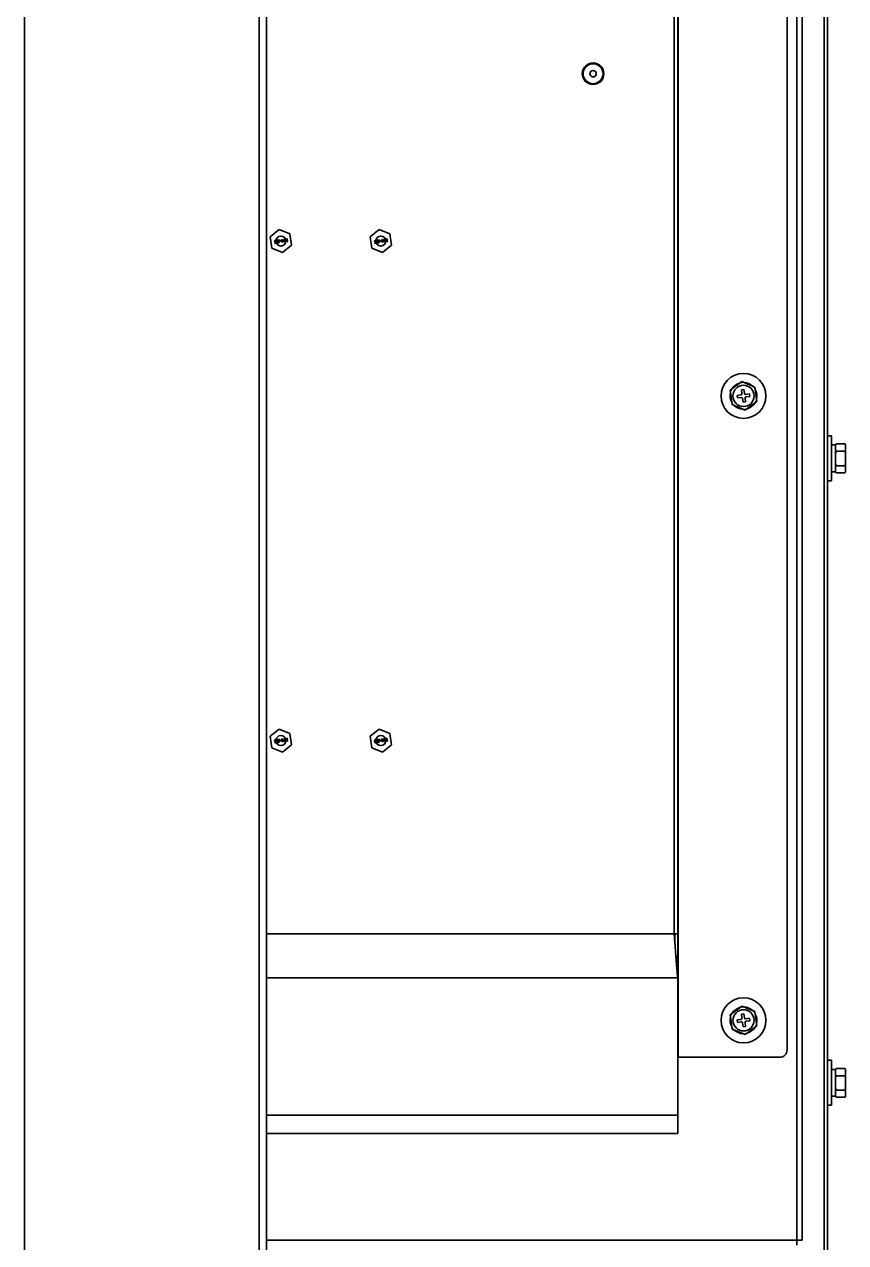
# Model space of a CAD drawing. Header units: millimetres. Extents: x 32496 to 166256, y 3504 to 23939.
# Drawn here: x 43152.6 to 43481.5, y 12056.6 to 12544.3 of the extents above; entities that cross this region are included whole.
import ezdxf

# ---------------------------------------------------------------- set-up
doc = ezdxf.new("R2010")
doc.units = ezdxf.units.MM
doc.layers.get('0').update_dxf_attribs({"lineweight": 35})

msp = doc.modelspace()

# ---------------------------------------------------------------- linework, layer by layer
at = {"linetype": 'Continuous'}
for p, q in [((43152.64, 13391.575), (43152.64, 10882.575)), ((43246.64, 13391.575), (43246.64, 10882.575)), ((43249.64, 13391.575), (43249.64, 10882.575)), ((43464.14, 12995.575), (43464.14, 12057.575)), ((43472.94, 11982.075), (43472.94, 12994.175)), ((43461.94, 12057.575), (43461.94, 12993.375)), ((43412.89, 12180.225), (43412.89, 12966.175)), ((43414.29, 12100.225), (43414.29, 12966.175)), ((43414.49, 12966.175), (43414.49, 12130.775)), ((43458.09, 12963.175), (43458.09, 12133.775)), ((43474.34, 12617.93), (43474.34, 12373.194)), ((43251.101, 12459.291), (43254.731, 12462.147)), ((43254.731, 12462.147), (43259.019, 12460.432)), ((43291.101, 12459.291), (43294.731, 12462.147)), ((43294.731, 12462.147), (43299.019, 12460.432)), ((43251.101, 12459.291), (43251.76, 12454.719)), ((43252.834, 12457.607), (43252.803, 12457.473)), ((43252.817, 12457.372), (43252.803, 12457.473)), ((43252.817, 12457.372), (43252.885, 12457.253)), ((43252.894, 12457.719), (43252.834, 12457.607)), ((43252.885, 12457.253), (43252.974, 12457.163)), ((43253.007, 12457.812), (43252.894, 12457.719)), ((43252.93, 12457.466), (43252.944, 12457.545)), ((43252.93, 12457.466), (43252.938, 12457.415)), ((43252.973, 12457.343), (43252.938, 12457.415)), ((43252.944, 12457.545), (43252.983, 12457.628)), ((43253.034, 12457.275), (43252.973, 12457.343)), ((43252.974, 12457.163), (43253.109, 12457.105)), ((43252.983, 12457.628), (43253.05, 12457.69)), ((43253.127, 12457.855), (43253.007, 12457.812)), ((43253.115, 12457.235), (43253.034, 12457.275)), ((43253.05, 12457.69), (43253.145, 12457.729)), ((43253.218, 12457.224), (43253.115, 12457.235)), ((43253.127, 12457.855), (43253.275, 12457.877)), ((43253.293, 12457.751), (43253.145, 12457.729)), ((43253.218, 12457.224), (43253.366, 12457.245)), ((43253.402, 12457.869), (43253.275, 12457.877)), ((43253.293, 12457.751), (43253.396, 12457.74)), ((43253.462, 12457.285), (43253.366, 12457.245)), ((43253.384, 12457.119), (43253.504, 12457.162)), ((43253.396, 12457.74), (43253.477, 12457.7)), ((43253.537, 12457.811), (43253.402, 12457.869)), ((43253.55, 12457.375), (43253.462, 12457.285)), ((43253.477, 12457.7), (43253.542, 12457.606)), ((43253.504, 12457.162), (43253.617, 12457.256)), ((43253.626, 12457.721), (43253.537, 12457.811)), ((43253.69, 12457.627), (43253.542, 12457.606)), ((43253.55, 12457.375), (43253.723, 12457.4)), ((43253.676, 12456.851), (43253.617, 12457.256)), ((43253.69, 12457.627), (43253.626, 12457.721)), ((43253.723, 12457.4), (43253.818, 12456.743)), ((43253.844, 12457.959), (43254.735, 12458.087)), ((43253.862, 12457.833), (43253.844, 12457.959)), ((43254.555, 12457.932), (43253.862, 12457.833)), ((43253.978, 12457.204), (43253.968, 12457.1)), ((43254.017, 12457.287), (43253.978, 12457.204)), ((43254.555, 12457.932), (43254.017, 12457.287)), ((43254.117, 12457.121), (43254.151, 12457.229)), ((43254.151, 12457.229), (43254.753, 12457.961)), ((43254.718, 12457.156), (43254.679, 12457.073)), ((43254.718, 12457.156), (43254.841, 12457.174)), ((43254.735, 12458.087), (43254.753, 12457.961)), ((43254.831, 12457.069), (43254.841, 12457.174)), ((43255.02, 12457.69), (43254.999, 12457.661)), ((43254.999, 12457.661), (43255.169, 12457.531)), ((43255.162, 12457.581), (43255.02, 12457.69)), ((43255.169, 12457.531), (43255.042, 12457.358)), ((43255.042, 12457.358), (43255.071, 12457.336)), ((43255.071, 12457.336), (43255.176, 12457.48)), ((43255.136, 12457.758), (43255.186, 12457.765)), ((43255.162, 12457.581), (43255.136, 12457.758)), ((43255.202, 12457.303), (43255.176, 12457.48)), ((43255.186, 12457.765), (43255.211, 12457.588)), ((43255.251, 12457.31), (43255.202, 12457.303)), ((43255.317, 12457.733), (43255.211, 12457.588)), ((43255.218, 12457.538), (43255.345, 12457.711)), ((43255.389, 12457.408), (43255.218, 12457.538)), ((43255.226, 12457.487), (43255.251, 12457.31)), ((43255.226, 12457.487), (43255.368, 12457.379)), ((43255.345, 12457.711), (43255.317, 12457.733)), ((43255.368, 12457.379), (43255.389, 12457.408)), ((43255.528, 12457.841), (43255.776, 12457.876)), ((43255.55, 12457.689), (43255.528, 12457.841)), ((43255.798, 12457.725), (43255.55, 12457.689)), ((43255.725, 12458.23), (43255.873, 12458.251)), ((43255.776, 12457.876), (43255.725, 12458.23)), ((43255.896, 12457.042), (43255.798, 12457.725)), ((43255.873, 12458.251), (43255.924, 12457.898)), ((43255.924, 12457.898), (43256.518, 12457.983)), ((43256.367, 12457.807), (43255.946, 12457.746)), ((43255.946, 12457.746), (43256.015, 12457.266)), ((43256.367, 12457.807), (43256.015, 12457.266)), ((43256.044, 12457.064), (43256.54, 12457.832)), ((43256.518, 12457.983), (43256.54, 12457.832)), ((43256.665, 12458.366), (43256.814, 12458.387)), ((43256.836, 12457.178), (43256.665, 12458.366)), ((43256.814, 12458.387), (43256.948, 12457.452)), ((43257.059, 12457.21), (43256.836, 12457.178)), ((43257.16, 12458.437), (43256.948, 12457.452)), ((43257.059, 12457.21), (43257.277, 12458.325)), ((43257.16, 12458.437), (43257.358, 12458.465)), ((43257.277, 12458.325), (43257.801, 12457.317)), ((43257.839, 12457.58), (43257.358, 12458.465)), ((43257.704, 12458.515), (43257.853, 12458.537)), ((43257.839, 12457.58), (43257.704, 12458.515)), ((43258.024, 12457.349), (43257.801, 12457.317)), ((43257.853, 12458.537), (43258.024, 12457.349)), ((43259.678, 12455.86), (43259.019, 12460.432)), ((43291.101, 12459.291), (43291.76, 12454.719)), ((43292.834, 12457.607), (43292.803, 12457.473)), ((43292.817, 12457.372), (43292.803, 12457.473)), ((43292.817, 12457.372), (43292.885, 12457.253)), ((43292.894, 12457.719), (43292.834, 12457.607)), ((43292.885, 12457.253), (43292.974, 12457.163)), ((43293.007, 12457.812), (43292.894, 12457.719)), ((43292.93, 12457.466), (43292.944, 12457.545)), ((43292.93, 12457.466), (43292.938, 12457.415)), ((43292.973, 12457.343), (43292.938, 12457.415)), ((43292.944, 12457.545), (43292.983, 12457.628)), ((43293.034, 12457.275), (43292.973, 12457.343)), ((43292.974, 12457.163), (43293.109, 12457.105)), ((43292.983, 12457.628), (43293.05, 12457.69)), ((43293.127, 12457.855), (43293.007, 12457.812)), ((43293.115, 12457.235), (43293.034, 12457.275)), ((43293.05, 12457.69), (43293.145, 12457.729)), ((43293.218, 12457.224), (43293.115, 12457.235)), ((43293.127, 12457.855), (43293.275, 12457.877)), ((43293.293, 12457.751), (43293.145, 12457.729)), ((43293.218, 12457.224), (43293.366, 12457.245)), ((43293.402, 12457.869), (43293.275, 12457.877)), ((43293.293, 12457.751), (43293.396, 12457.74)), ((43293.462, 12457.285), (43293.366, 12457.245)), ((43293.384, 12457.119), (43293.504, 12457.162)), ((43293.396, 12457.74), (43293.477, 12457.7)), ((43293.537, 12457.811), (43293.402, 12457.869)), ((43293.55, 12457.375), (43293.462, 12457.285)), ((43293.477, 12457.7), (43293.542, 12457.606)), ((43293.504, 12457.162), (43293.617, 12457.256)), ((43293.626, 12457.721), (43293.537, 12457.811)), ((43293.69, 12457.627), (43293.542, 12457.606)), ((43293.55, 12457.375), (43293.723, 12457.4)), ((43293.676, 12456.851), (43293.617, 12457.256)), ((43293.69, 12457.627), (43293.626, 12457.721)), ((43293.723, 12457.4), (43293.818, 12456.743)), ((43293.844, 12457.959), (43294.735, 12458.087)), ((43293.862, 12457.833), (43293.844, 12457.959)), ((43294.555, 12457.932), (43293.862, 12457.833)), ((43293.978, 12457.204), (43293.968, 12457.1)), ((43294.017, 12457.287), (43293.978, 12457.204)), ((43294.555, 12457.932), (43294.017, 12457.287)), ((43294.117, 12457.121), (43294.151, 12457.229)), ((43294.151, 12457.229), (43294.753, 12457.961)), ((43294.718, 12457.156), (43294.679, 12457.073)), ((43294.718, 12457.156), (43294.841, 12457.174)), ((43294.735, 12458.087), (43294.753, 12457.961)), ((43294.831, 12457.069), (43294.841, 12457.174)), ((43295.02, 12457.69), (43294.999, 12457.661)), ((43294.999, 12457.661), (43295.169, 12457.531)), ((43295.162, 12457.581), (43295.02, 12457.69)), ((43295.169, 12457.531), (43295.042, 12457.358)), ((43295.042, 12457.358), (43295.071, 12457.336)), ((43295.071, 12457.336), (43295.176, 12457.48)), ((43295.136, 12457.758), (43295.186, 12457.765)), ((43295.162, 12457.581), (43295.136, 12457.758)), ((43295.202, 12457.303), (43295.176, 12457.48)), ((43295.186, 12457.765), (43295.211, 12457.588)), ((43295.251, 12457.31), (43295.202, 12457.303)), ((43295.317, 12457.733), (43295.211, 12457.588)), ((43295.218, 12457.538), (43295.345, 12457.711)), ((43295.389, 12457.408), (43295.218, 12457.538)), ((43295.226, 12457.487), (43295.251, 12457.31)), ((43295.226, 12457.487), (43295.368, 12457.379)), ((43295.345, 12457.711), (43295.317, 12457.733)), ((43295.368, 12457.379), (43295.389, 12457.408)), ((43295.528, 12457.841), (43295.776, 12457.876)), ((43295.55, 12457.689), (43295.528, 12457.841)), ((43295.798, 12457.725), (43295.55, 12457.689)), ((43295.725, 12458.23), (43295.873, 12458.251)), ((43295.776, 12457.876), (43295.725, 12458.23)), ((43295.896, 12457.042), (43295.798, 12457.725)), ((43295.873, 12458.251), (43295.924, 12457.898)), ((43295.924, 12457.898), (43296.518, 12457.983)), ((43296.367, 12457.807), (43295.946, 12457.746)), ((43295.946, 12457.746), (43296.015, 12457.266)), ((43296.367, 12457.807), (43296.015, 12457.266)), ((43296.044, 12457.064), (43296.54, 12457.832)), ((43296.518, 12457.983), (43296.54, 12457.832)), ((43296.665, 12458.366), (43296.814, 12458.387)), ((43296.836, 12457.178), (43296.665, 12458.366)), ((43296.814, 12458.387), (43296.948, 12457.452)), ((43297.059, 12457.21), (43296.836, 12457.178)), ((43297.16, 12458.437), (43296.948, 12457.452)), ((43297.059, 12457.21), (43297.277, 12458.325)), ((43297.16, 12458.437), (43297.358, 12458.465)), ((43297.277, 12458.325), (43297.801, 12457.317)), ((43297.839, 12457.58), (43297.358, 12458.465)), ((43297.704, 12458.515), (43297.853, 12458.537)), ((43297.839, 12457.58), (43297.704, 12458.515)), ((43298.024, 12457.349), (43297.801, 12457.317)), ((43297.853, 12458.537), (43298.024, 12457.349)), ((43299.678, 12455.86), (43299.019, 12460.432)), ((43256.049, 12453.004), (43251.76, 12454.719)), ((43252.958, 12456.748), (43253.676, 12456.851)), ((43252.976, 12456.621), (43252.958, 12456.748)), ((43253.818, 12456.743), (43252.976, 12456.621)), ((43253.109, 12457.105), (43253.236, 12457.097)), ((43253.384, 12457.119), (43253.236, 12457.097)), ((43253.975, 12457.049), (43253.968, 12457.1)), ((43253.975, 12457.049), (43254.015, 12456.952)), ((43254.015, 12456.952), (43254.128, 12456.865)), ((43254.117, 12457.121), (43254.124, 12457.071)), ((43254.184, 12457.002), (43254.124, 12457.071)), ((43254.128, 12456.865), (43254.235, 12456.829)), ((43254.266, 12456.962), (43254.184, 12457.002)), ((43254.235, 12456.829), (43254.387, 12456.825)), ((43254.393, 12456.955), (43254.266, 12456.962)), ((43254.486, 12456.839), (43254.387, 12456.825)), ((43254.393, 12456.955), (43254.492, 12456.969)), ((43254.486, 12456.839), (43254.655, 12456.889)), ((43254.612, 12457.012), (43254.492, 12456.969)), ((43254.679, 12457.073), (43254.612, 12457.012)), ((43254.655, 12456.889), (43254.747, 12456.954)), ((43254.747, 12456.954), (43254.831, 12457.069)), ((43256.044, 12457.064), (43255.896, 12457.042)), ((43259.678, 12455.86), (43256.049, 12453.004)), ((43296.049, 12453.004), (43291.76, 12454.719)), ((43292.958, 12456.748), (43293.676, 12456.851)), ((43292.976, 12456.621), (43292.958, 12456.748)), ((43293.818, 12456.743), (43292.976, 12456.621)), ((43293.109, 12457.105), (43293.236, 12457.097)), ((43293.384, 12457.119), (43293.236, 12457.097)), ((43293.975, 12457.049), (43293.968, 12457.1)), ((43293.975, 12457.049), (43294.015, 12456.952)), ((43294.015, 12456.952), (43294.128, 12456.865)), ((43294.117, 12457.121), (43294.124, 12457.071)), ((43294.184, 12457.002), (43294.124, 12457.071)), ((43294.128, 12456.865), (43294.235, 12456.829)), ((43294.266, 12456.962), (43294.184, 12457.002)), ((43294.235, 12456.829), (43294.387, 12456.825)), ((43294.393, 12456.955), (43294.266, 12456.962)), ((43294.486, 12456.839), (43294.387, 12456.825)), ((43294.393, 12456.955), (43294.492, 12456.969)), ((43294.486, 12456.839), (43294.655, 12456.889)), ((43294.612, 12457.012), (43294.492, 12456.969)), ((43294.679, 12457.073), (43294.612, 12457.012)), ((43294.655, 12456.889), (43294.747, 12456.954)), ((43294.747, 12456.954), (43294.831, 12457.069)), ((43296.044, 12457.064), (43295.896, 12457.042)), ((43299.678, 12455.86), (43296.049, 12453.004)), ((43435.317, 12397.811), (43439.914, 12401.303)), ((43439.914, 12401.303), (43445.237, 12399.068)), ((43445.963, 12393.34), (43445.237, 12399.068)), ((43436.042, 12392.083), (43435.317, 12397.811)), ((43438.097, 12395.757), (43439.585, 12395.946)), ((43438.222, 12394.765), (43438.097, 12395.757)), ((43439.711, 12394.954), (43438.222, 12394.765)), ((43439.83, 12397.993), (43440.822, 12398.118)), ((43440.018, 12396.505), (43439.83, 12397.993)), ((43440.458, 12393.032), (43440.269, 12394.521)), ((43440.822, 12398.118), (43441.01, 12396.63)), ((43441.261, 12394.646), (43441.45, 12393.158)), ((43441.569, 12396.197), (43443.057, 12396.386)), ((43443.183, 12395.394), (43441.695, 12395.205)), ((43443.057, 12396.386), (43443.183, 12395.394)), ((43441.365, 12389.848), (43436.042, 12392.083)), ((43441.45, 12393.158), (43440.458, 12393.032)), ((43445.963, 12393.34), (43441.365, 12389.848)), ((43474.34, 12379.575), (43475.94, 12379.575)), ((43475.94, 12361.575), (43475.94, 12379.575)), ((43475.94, 12375.925), (43477.54, 12375.925)), ((43477.54, 12376.049), (43477.811, 12376.32)), ((43477.54, 12365.102), (43477.54, 12376.049)), ((43477.84, 12376.349), (43481.24, 12376.349)), ((43481.54, 12376.049), (43481.269, 12376.32)), ((43481.54, 12365.102), (43481.54, 12376.049)), ((43474.34, 12373.194), (43474.34, 12367.93)), ((43477.84, 12373.418), (43481.24, 12373.418)), ((43474.34, 12367.93), (43474.34, 12123.194)), ((43475.94, 12365.225), (43477.54, 12365.225)), ((43477.54, 12365.102), (43477.811, 12364.831)), ((43477.84, 12364.802), (43477.811, 12364.831)), ((43477.84, 12367.644), (43481.24, 12367.644)), ((43477.84, 12364.802), (43481.24, 12364.802)), ((43481.24, 12364.802), (43481.269, 12364.831)), ((43481.54, 12365.102), (43481.269, 12364.831)), ((43474.34, 12361.575), (43475.94, 12361.575)), ((43251.101, 12259.291), (43254.731, 12262.147)), ((43254.731, 12262.147), (43259.019, 12260.432)), ((43291.101, 12259.291), (43294.731, 12262.147)), ((43294.731, 12262.147), (43299.019, 12260.432)), ((43251.101, 12259.291), (43251.76, 12254.719)), ((43252.834, 12257.607), (43252.803, 12257.473)), ((43252.817, 12257.372), (43252.803, 12257.473)), ((43252.817, 12257.372), (43252.885, 12257.253)), ((43252.894, 12257.719), (43252.834, 12257.607)), ((43252.885, 12257.253), (43252.974, 12257.163)), ((43253.007, 12257.812), (43252.894, 12257.719)), ((43252.93, 12257.466), (43252.944, 12257.545)), ((43252.93, 12257.466), (43252.938, 12257.415)), ((43252.973, 12257.343), (43252.938, 12257.415)), ((43252.944, 12257.545), (43252.983, 12257.628)), ((43253.034, 12257.275), (43252.973, 12257.343)), ((43252.974, 12257.163), (43253.109, 12257.105)), ((43252.983, 12257.628), (43253.05, 12257.69)), ((43253.127, 12257.855), (43253.007, 12257.812)), ((43253.115, 12257.235), (43253.034, 12257.275)), ((43253.05, 12257.69), (43253.145, 12257.729)), ((43253.218, 12257.224), (43253.115, 12257.235)), ((43253.127, 12257.855), (43253.275, 12257.877)), ((43253.293, 12257.751), (43253.145, 12257.729)), ((43253.218, 12257.224), (43253.366, 12257.245)), ((43253.402, 12257.869), (43253.275, 12257.877)), ((43253.293, 12257.751), (43253.396, 12257.74)), ((43253.462, 12257.285), (43253.366, 12257.245)), ((43253.384, 12257.119), (43253.504, 12257.162)), ((43253.396, 12257.74), (43253.477, 12257.7)), ((43253.537, 12257.811), (43253.402, 12257.869)), ((43253.55, 12257.375), (43253.462, 12257.285)), ((43253.477, 12257.7), (43253.542, 12257.606)), ((43253.504, 12257.162), (43253.617, 12257.256)), ((43253.626, 12257.721), (43253.537, 12257.811)), ((43253.69, 12257.627), (43253.542, 12257.606)), ((43253.55, 12257.375), (43253.723, 12257.4)), ((43253.676, 12256.851), (43253.617, 12257.256)), ((43253.69, 12257.627), (43253.626, 12257.721)), ((43253.723, 12257.4), (43253.818, 12256.743)), ((43253.844, 12257.959), (43254.735, 12258.087)), ((43253.862, 12257.833), (43253.844, 12257.959)), ((43254.555, 12257.932), (43253.862, 12257.833)), ((43253.978, 12257.204), (43253.968, 12257.1)), ((43254.017, 12257.287), (43253.978, 12257.204)), ((43254.555, 12257.932), (43254.017, 12257.287)), ((43254.117, 12257.121), (43254.151, 12257.229)), ((43254.151, 12257.229), (43254.753, 12257.961)), ((43254.718, 12257.156), (43254.841, 12257.174)), ((43254.735, 12258.087), (43254.753, 12257.961)), ((43254.831, 12257.069), (43254.841, 12257.174)), ((43255.02, 12257.69), (43254.999, 12257.661)), ((43254.999, 12257.661), (43255.169, 12257.531)), ((43255.162, 12257.581), (43255.02, 12257.69)), ((43255.169, 12257.531), (43255.042, 12257.358)), ((43255.042, 12257.358), (43255.071, 12257.336)), ((43255.071, 12257.336), (43255.176, 12257.48)), ((43255.136, 12257.758), (43255.186, 12257.765)), ((43255.162, 12257.581), (43255.136, 12257.758)), ((43255.202, 12257.303), (43255.176, 12257.48)), ((43255.186, 12257.765), (43255.211, 12257.588)), ((43255.251, 12257.31), (43255.202, 12257.303)), ((43255.317, 12257.733), (43255.211, 12257.588)), ((43255.218, 12257.538), (43255.345, 12257.711)), ((43255.389, 12257.408), (43255.218, 12257.538)), ((43255.226, 12257.487), (43255.251, 12257.31)), ((43255.226, 12257.487), (43255.368, 12257.379)), ((43255.345, 12257.711), (43255.317, 12257.733)), ((43255.368, 12257.379), (43255.389, 12257.408)), ((43255.528, 12257.841), (43255.776, 12257.876)), ((43255.55, 12257.689), (43255.528, 12257.841)), ((43255.798, 12257.725), (43255.55, 12257.689)), ((43255.725, 12258.23), (43255.873, 12258.251)), ((43255.776, 12257.876), (43255.725, 12258.23)), ((43255.896, 12257.042), (43255.798, 12257.725)), ((43255.873, 12258.251), (43255.924, 12257.898)), ((43255.924, 12257.898), (43256.518, 12257.983)), ((43256.367, 12257.807), (43255.946, 12257.746)), ((43255.946, 12257.746), (43256.015, 12257.266)), ((43256.367, 12257.807), (43256.015, 12257.266)), ((43256.044, 12257.064), (43256.54, 12257.832)), ((43256.518, 12257.983), (43256.54, 12257.832)), ((43256.665, 12258.366), (43256.814, 12258.387)), ((43256.836, 12257.178), (43256.665, 12258.366)), ((43256.814, 12258.387), (43256.948, 12257.452)), ((43257.059, 12257.21), (43256.836, 12257.178)), ((43257.16, 12258.437), (43256.948, 12257.452)), ((43257.059, 12257.21), (43257.277, 12258.325)), ((43257.16, 12258.437), (43257.358, 12258.465)), ((43257.277, 12258.325), (43257.801, 12257.317)), ((43257.839, 12257.58), (43257.358, 12258.465)), ((43257.704, 12258.515), (43257.853, 12258.537)), ((43257.839, 12257.58), (43257.704, 12258.515)), ((43258.024, 12257.349), (43257.801, 12257.317)), ((43257.853, 12258.537), (43258.024, 12257.349)), ((43259.678, 12255.86), (43259.019, 12260.432)), ((43291.101, 12259.291), (43291.76, 12254.719)), ((43292.834, 12257.607), (43292.803, 12257.473)), ((43292.817, 12257.372), (43292.803, 12257.473)), ((43292.817, 12257.372), (43292.885, 12257.253)), ((43292.894, 12257.719), (43292.834, 12257.607)), ((43292.885, 12257.253), (43292.974, 12257.163)), ((43293.007, 12257.812), (43292.894, 12257.719)), ((43292.93, 12257.466), (43292.944, 12257.545)), ((43292.93, 12257.466), (43292.938, 12257.415)), ((43292.973, 12257.343), (43292.938, 12257.415)), ((43292.944, 12257.545), (43292.983, 12257.628)), ((43293.034, 12257.275), (43292.973, 12257.343)), ((43292.974, 12257.163), (43293.109, 12257.105)), ((43292.983, 12257.628), (43293.05, 12257.69)), ((43293.127, 12257.855), (43293.007, 12257.812)), ((43293.115, 12257.235), (43293.034, 12257.275)), ((43293.05, 12257.69), (43293.145, 12257.729)), ((43293.218, 12257.224), (43293.115, 12257.235)), ((43293.127, 12257.855), (43293.275, 12257.877)), ((43293.293, 12257.751), (43293.145, 12257.729)), ((43293.218, 12257.224), (43293.366, 12257.245)), ((43293.402, 12257.869), (43293.275, 12257.877)), ((43293.293, 12257.751), (43293.396, 12257.74)), ((43293.462, 12257.285), (43293.366, 12257.245)), ((43293.384, 12257.119), (43293.504, 12257.162)), ((43293.396, 12257.74), (43293.477, 12257.7)), ((43293.537, 12257.811), (43293.402, 12257.869)), ((43293.55, 12257.375), (43293.462, 12257.285)), ((43293.477, 12257.7), (43293.542, 12257.606)), ((43293.504, 12257.162), (43293.617, 12257.256)), ((43293.626, 12257.721), (43293.537, 12257.811)), ((43293.69, 12257.627), (43293.542, 12257.606)), ((43293.55, 12257.375), (43293.723, 12257.4)), ((43293.676, 12256.851), (43293.617, 12257.256)), ((43293.69, 12257.627), (43293.626, 12257.721)), ((43293.723, 12257.4), (43293.818, 12256.743)), ((43293.844, 12257.959), (43294.735, 12258.087)), ((43293.862, 12257.833), (43293.844, 12257.959)), ((43294.555, 12257.932), (43293.862, 12257.833)), ((43293.978, 12257.204), (43293.968, 12257.1)), ((43294.017, 12257.287), (43293.978, 12257.204)), ((43294.555, 12257.932), (43294.017, 12257.287)), ((43294.117, 12257.121), (43294.151, 12257.229)), ((43294.151, 12257.229), (43294.753, 12257.961)), ((43294.718, 12257.156), (43294.841, 12257.174)), ((43294.735, 12258.087), (43294.753, 12257.961)), ((43294.831, 12257.069), (43294.841, 12257.174)), ((43295.02, 12257.69), (43294.999, 12257.661)), ((43294.999, 12257.661), (43295.169, 12257.531)), ((43295.162, 12257.581), (43295.02, 12257.69)), ((43295.169, 12257.531), (43295.042, 12257.358)), ((43295.042, 12257.358), (43295.071, 12257.336)), ((43295.071, 12257.336), (43295.176, 12257.48)), ((43295.136, 12257.758), (43295.186, 12257.765)), ((43295.162, 12257.581), (43295.136, 12257.758)), ((43295.202, 12257.303), (43295.176, 12257.48)), ((43295.186, 12257.765), (43295.211, 12257.588)), ((43295.251, 12257.31), (43295.202, 12257.303)), ((43295.317, 12257.733), (43295.211, 12257.588)), ((43295.218, 12257.538), (43295.345, 12257.711)), ((43295.389, 12257.408), (43295.218, 12257.538)), ((43295.226, 12257.487), (43295.251, 12257.31)), ((43295.226, 12257.487), (43295.368, 12257.379)), ((43295.345, 12257.711), (43295.317, 12257.733)), ((43295.368, 12257.379), (43295.389, 12257.408)), ((43295.528, 12257.841), (43295.776, 12257.876)), ((43295.55, 12257.689), (43295.528, 12257.841)), ((43295.798, 12257.725), (43295.55, 12257.689)), ((43295.725, 12258.23), (43295.873, 12258.251)), ((43295.776, 12257.876), (43295.725, 12258.23)), ((43295.896, 12257.042), (43295.798, 12257.725)), ((43295.873, 12258.251), (43295.924, 12257.898)), ((43295.924, 12257.898), (43296.518, 12257.983)), ((43296.367, 12257.807), (43295.946, 12257.746)), ((43295.946, 12257.746), (43296.015, 12257.266)), ((43296.367, 12257.807), (43296.015, 12257.266)), ((43296.044, 12257.064), (43296.54, 12257.832)), ((43296.518, 12257.983), (43296.54, 12257.832)), ((43296.665, 12258.366), (43296.814, 12258.387)), ((43296.836, 12257.178), (43296.665, 12258.366)), ((43296.814, 12258.387), (43296.948, 12257.452)), ((43297.059, 12257.21), (43296.836, 12257.178)), ((43297.16, 12258.437), (43296.948, 12257.452)), ((43297.059, 12257.21), (43297.277, 12258.325)), ((43297.16, 12258.437), (43297.358, 12258.465)), ((43297.277, 12258.325), (43297.801, 12257.317)), ((43297.839, 12257.58), (43297.358, 12258.465)), ((43297.704, 12258.515), (43297.853, 12258.537)), ((43297.839, 12257.58), (43297.704, 12258.515)), ((43298.024, 12257.349), (43297.801, 12257.317)), ((43297.853, 12258.537), (43298.024, 12257.349)), ((43299.678, 12255.86), (43299.019, 12260.432)), ((43256.049, 12253.004), (43251.76, 12254.719)), ((43252.958, 12256.748), (43253.676, 12256.851)), ((43252.976, 12256.621), (43252.958, 12256.748)), ((43253.818, 12256.743), (43252.976, 12256.621)), ((43253.109, 12257.105), (43253.236, 12257.097)), ((43253.384, 12257.119), (43253.236, 12257.097)), ((43253.975, 12257.049), (43253.968, 12257.1)), ((43253.975, 12257.049), (43254.015, 12256.952)), ((43254.015, 12256.952), (43254.128, 12256.865)), ((43254.117, 12257.121), (43254.124, 12257.071)), ((43254.184, 12257.002), (43254.124, 12257.071)), ((43254.128, 12256.865), (43254.235, 12256.829)), ((43254.266, 12256.962), (43254.184, 12257.002)), ((43254.235, 12256.829), (43254.387, 12256.825)), ((43254.393, 12256.955), (43254.266, 12256.962)), ((43254.486, 12256.839), (43254.387, 12256.825)), ((43254.393, 12256.955), (43254.492, 12256.969)), ((43254.486, 12256.839), (43254.655, 12256.889)), ((43254.612, 12257.012), (43254.492, 12256.969)), ((43254.679, 12257.073), (43254.612, 12257.012)), ((43254.655, 12256.889), (43254.747, 12256.954)), ((43254.718, 12257.156), (43254.679, 12257.073)), ((43254.747, 12256.954), (43254.831, 12257.069)), ((43256.044, 12257.064), (43255.896, 12257.042)), ((43259.678, 12255.86), (43256.049, 12253.004)), ((43296.049, 12253.004), (43291.76, 12254.719)), ((43292.958, 12256.748), (43293.676, 12256.851)), ((43292.976, 12256.621), (43292.958, 12256.748)), ((43293.818, 12256.743), (43292.976, 12256.621)), ((43293.109, 12257.105), (43293.236, 12257.097)), ((43293.384, 12257.119), (43293.236, 12257.097)), ((43293.975, 12257.049), (43293.968, 12257.1)), ((43293.975, 12257.049), (43294.015, 12256.952)), ((43294.015, 12256.952), (43294.128, 12256.865)), ((43294.117, 12257.121), (43294.124, 12257.071)), ((43294.184, 12257.002), (43294.124, 12257.071)), ((43294.128, 12256.865), (43294.235, 12256.829)), ((43294.266, 12256.962), (43294.184, 12257.002)), ((43294.235, 12256.829), (43294.387, 12256.825)), ((43294.393, 12256.955), (43294.266, 12256.962)), ((43294.486, 12256.839), (43294.387, 12256.825)), ((43294.393, 12256.955), (43294.492, 12256.969)), ((43294.486, 12256.839), (43294.655, 12256.889)), ((43294.612, 12257.012), (43294.492, 12256.969)), ((43294.679, 12257.073), (43294.612, 12257.012)), ((43294.655, 12256.889), (43294.747, 12256.954)), ((43294.718, 12257.156), (43294.679, 12257.073)), ((43294.747, 12256.954), (43294.831, 12257.069)), ((43296.044, 12257.064), (43295.896, 12257.042)), ((43299.678, 12255.86), (43296.049, 12253.004)), ((43249.64, 12180.225), (43412.89, 12180.225)), ((43412.89, 12180.225), (43412.891, 12180.211)), ((43412.89, 12180.225), (43412.891, 12180.211)), ((43412.89, 12180.225), (43414.29, 12180.225)), ((43413.09, 12180.225), (43413.09, 12177.563)), ((43414.29, 12162.547), (43249.64, 12162.547)), ((43435.317, 12147.811), (43439.914, 12151.303)), ((43439.914, 12151.303), (43445.237, 12149.068)), ((43436.042, 12142.083), (43435.317, 12147.811)), ((43438.097, 12145.757), (43439.585, 12145.946)), ((43438.222, 12144.765), (43438.097, 12145.757)), ((43439.83, 12147.993), (43440.822, 12148.118)), ((43440.018, 12146.505), (43439.83, 12147.993)), ((43440.822, 12148.118), (43441.01, 12146.63)), ((43441.569, 12146.197), (43443.057, 12146.386)), ((43443.183, 12145.394), (43441.695, 12145.205)), ((43443.057, 12146.386), (43443.183, 12145.394)), ((43445.963, 12143.34), (43445.237, 12149.068)), ((43441.365, 12139.848), (43436.042, 12142.083)), ((43439.711, 12144.954), (43438.222, 12144.765)), ((43440.458, 12143.032), (43440.269, 12144.521)), ((43441.45, 12143.158), (43440.458, 12143.032)), ((43441.261, 12144.646), (43441.45, 12143.158)), ((43445.963, 12143.34), (43441.365, 12139.848)), ((43414.29, 12130.775), (43455.09, 12130.775)), ((43474.34, 12129.575), (43475.94, 12129.575)), ((43475.94, 12111.575), (43475.94, 12129.575)), ((43475.94, 12125.925), (43477.54, 12125.925)), ((43477.54, 12126.049), (43477.811, 12126.32)), ((43477.54, 12115.102), (43477.54, 12126.049)), ((43477.84, 12126.349), (43481.24, 12126.349)), ((43481.54, 12126.049), (43481.269, 12126.32)), ((43481.54, 12115.102), (43481.54, 12126.049)), ((43474.34, 12123.194), (43474.34, 12117.93)), ((43477.84, 12123.418), (43481.24, 12123.418)), ((43474.34, 12117.93), (43474.34, 11982.075)), ((43477.84, 12117.644), (43481.24, 12117.644)), ((43474.34, 12111.575), (43475.94, 12111.575)), ((43475.94, 12115.225), (43477.54, 12115.225)), ((43477.54, 12115.102), (43477.811, 12114.831)), ((43477.84, 12114.802), (43477.811, 12114.831)), ((43477.84, 12114.802), (43481.24, 12114.802)), ((43481.24, 12114.802), (43481.269, 12114.831)), ((43481.54, 12115.102), (43481.269, 12114.831)), ((43249.64, 12107.547), (43414.29, 12107.547)), ((43414.29, 12100.225), (43249.64, 12100.225)), ((43249.64, 12057.575), (43461.94, 12057.575)), ((43461.94, 12055.575), (43461.94, 12057.575)), ((43461.94, 12057.575), (43464.14, 12057.575))]:
    msp.add_line(p, q, dxfattribs=at)
for centre, radius in [((43380.39, 12524.575), 4.328), ((43380.39, 12524.575), 4), ((43380.39, 12524.575), 1.3), ((43255.39, 12457.575), 2), ((43295.39, 12457.575), 2), ((43440.64, 12395.575), 9), ((43440.64, 12395.575), 4.25), ((43255.39, 12257.575), 2), ((43295.39, 12257.575), 2), ((43440.64, 12145.575), 9), ((43440.64, 12145.575), 4.25)]:
    msp.add_circle(centre, radius, dxfattribs=at)
for centre, radius, start, end in [((43440.64, 12395.575), 5.35, 106.37874, 148.05813), ((43440.64, 12395.575), 5.474, 91.22599, 103.21088), ((43440.64, 12395.575), 5.35, 46.37874, 88.05813), ((43440.64, 12395.575), 5.474, 31.22599, 43.21088), ((43440.64, 12395.575), 5.35, 166.37874, 208.05813), ((43440.64, 12395.575), 5.474, 151.22599, 163.21088), ((43439.522, 12396.442), 0.5, 277.21844, 7.21844), ((43439.773, 12394.458), 0.5, 7.21844, 97.21844), ((43441.506, 12396.693), 0.5, 187.21844, 277.21844), ((43441.757, 12394.709), 0.5, 97.21844, 187.21844), ((43440.64, 12395.575), 5.35, 346.37874, 28.05813), ((43440.64, 12395.575), 5.474, 331.22599, 343.21088), ((43440.64, 12395.575), 5.474, 211.22599, 223.21088), ((43440.64, 12395.575), 5.35, 226.37874, 268.05813), ((43440.64, 12395.575), 5.474, 271.22599, 283.21088), ((43440.64, 12395.575), 5.35, 286.37874, 328.05813), ((43480.355, 12373.758), 3.607, 140.8641, 141.28972), ((43481.676, 12372.57), 5.384, 135.43477, 135.87545), ((43477.402, 12372.569), 5.386, 44.12457, 44.56524), ((43478.726, 12373.759), 3.606, 38.71028, 39.13391), ((43440.64, 12145.575), 5.35, 106.37874, 148.05813), ((43440.64, 12145.575), 5.474, 91.22599, 103.21088), ((43440.64, 12145.575), 5.35, 46.37874, 88.05813), ((43440.64, 12145.575), 5.35, 166.37874, 208.05813), ((43440.64, 12145.575), 5.474, 151.22599, 163.21088), ((43439.522, 12146.442), 0.5, 277.21844, 7.21844), ((43441.506, 12146.693), 0.5, 187.21844, 277.21844), ((43441.757, 12144.709), 0.5, 97.21844, 187.21844), ((43440.64, 12145.575), 5.474, 31.22599, 43.21088), ((43440.64, 12145.575), 5.35, 346.37874, 28.05813), ((43440.64, 12145.575), 5.474, 211.22599, 223.21088), ((43440.64, 12145.575), 5.35, 226.37874, 268.05813), ((43439.773, 12144.458), 0.5, 7.21844, 97.21844), ((43440.64, 12145.575), 5.474, 271.22599, 283.21088), ((43440.64, 12145.575), 5.35, 286.37874, 328.05813), ((43440.64, 12145.575), 5.474, 331.22599, 343.21088), ((43455.09, 12133.775), 3, 270, 0), ((43480.355, 12123.758), 3.607, 140.8641, 141.28972), ((43481.676, 12122.57), 5.384, 135.43477, 135.87545), ((43477.402, 12122.569), 5.386, 44.12457, 44.56524), ((43478.726, 12123.759), 3.606, 38.71028, 39.13391)]:
    msp.add_arc(centre, radius, start, end, dxfattribs=at)
for points, knots in [([(43477.557, 12376.035), (43477.576, 12376.059), (43477.658, 12376.156), (43477.744, 12376.25), (43477.811, 12376.319)], [0, 0, 0, 0, 0.2454974, 1, 1, 1, 1]), ([(43481.523, 12376.035), (43481.503, 12376.059), (43481.422, 12376.156), (43481.336, 12376.25), (43481.269, 12376.319)], [0, 0, 0, 0, 0.2454956, 1, 1, 1, 1]), ([(43477.84, 12373.418), (43477.813, 12373.445), (43477.709, 12373.553), (43477.61, 12373.666), (43477.54, 12373.753)], [0, 0, 0, 0, 0.2552107, 1, 1, 1, 1]), ([(43481.24, 12373.418), (43481.267, 12373.445), (43481.371, 12373.553), (43481.47, 12373.666), (43481.54, 12373.753)], [0, 0, 0, 0, 0.2552115, 1, 1, 1, 1]), ([(43477.54, 12367.32), (43477.563, 12367.347), (43477.658, 12367.46), (43477.76, 12367.566), (43477.84, 12367.644)], [0, 0, 0, 0, 0.2444076, 1, 1, 1, 1]), ([(43477.811, 12364.831), (43477.786, 12364.855), (43477.693, 12364.951), (43477.603, 12365.05), (43477.54, 12365.127)], [0, 0, 0, 0, 0.2550615, 1, 1, 1, 1]), ([(43481.54, 12367.32), (43481.517, 12367.347), (43481.421, 12367.46), (43481.319, 12367.566), (43481.24, 12367.644)], [0, 0, 0, 0, 0.2444076, 1, 1, 1, 1]), ([(43481.269, 12364.831), (43481.293, 12364.855), (43481.387, 12364.951), (43481.476, 12365.05), (43481.54, 12365.127)], [0, 0, 0, 0, 0.2550625, 1, 1, 1, 1]), ([(43412.891, 12180.211), (43412.94, 12179.514), (43413.007, 12178.586), (43413.073, 12177.658), (43413.09, 12177.426)], [0, 0, 0, 0, 0.7503539, 1, 1, 1, 1]), ([(43414.29, 12163.396), (43414.182, 12164.414), (43413.972, 12166.58), (43413.565, 12171.302), (43413.282, 12175.005), (43413.09, 12177.56)], [0, 0, 0, 0, 0.2161197, 0.4592553, 1, 1, 1, 1]), ([(43413.09, 12177.426), (43413.27, 12174.915), (43413.612, 12170.228), (43413.999, 12165.544), (43414.208, 12163.372)], [0, 0, 0, 0, 0.535723, 1, 1, 1, 1]), ([(43414.208, 12163.372), (43414.215, 12163.302), (43414.242, 12163.027), (43414.269, 12162.752), (43414.29, 12162.547)], [0, 0, 0, 0, 0.2541447, 1, 1, 1, 1]), ([(43477.557, 12126.035), (43477.576, 12126.059), (43477.658, 12126.156), (43477.744, 12126.25), (43477.811, 12126.319)], [0, 0, 0, 0, 0.2454974, 1, 1, 1, 1]), ([(43481.523, 12126.035), (43481.503, 12126.059), (43481.422, 12126.156), (43481.336, 12126.25), (43481.269, 12126.319)], [0, 0, 0, 0, 0.2454956, 1, 1, 1, 1]), ([(43477.84, 12123.418), (43477.813, 12123.445), (43477.709, 12123.553), (43477.61, 12123.666), (43477.54, 12123.753)], [0, 0, 0, 0, 0.2552107, 1, 1, 1, 1]), ([(43481.24, 12123.418), (43481.267, 12123.445), (43481.371, 12123.553), (43481.47, 12123.666), (43481.54, 12123.753)], [0, 0, 0, 0, 0.2552115, 1, 1, 1, 1]), ([(43477.54, 12117.32), (43477.563, 12117.347), (43477.658, 12117.46), (43477.76, 12117.566), (43477.84, 12117.644)], [0, 0, 0, 0, 0.2444076, 1, 1, 1, 1]), ([(43481.54, 12117.32), (43481.517, 12117.347), (43481.421, 12117.46), (43481.319, 12117.566), (43481.24, 12117.644)], [0, 0, 0, 0, 0.2444076, 1, 1, 1, 1]), ([(43477.811, 12114.831), (43477.786, 12114.855), (43477.693, 12114.951), (43477.603, 12115.05), (43477.54, 12115.127)], [0, 0, 0, 0, 0.2550615, 1, 1, 1, 1]), ([(43481.269, 12114.831), (43481.293, 12114.855), (43481.387, 12114.951), (43481.476, 12115.05), (43481.54, 12115.127)], [0, 0, 0, 0, 0.2550625, 1, 1, 1, 1])]:
    msp.add_open_spline(points, degree=3, knots=knots, dxfattribs=at)
for points in [[(43477.54, 12372.758), (43477.631, 12372.982), (43477.732, 12373.202), (43477.84, 12373.418)], [(43481.54, 12372.758), (43481.449, 12372.982), (43481.348, 12373.202), (43481.24, 12373.418)], [(43477.84, 12367.644), (43477.732, 12367.861), (43477.631, 12368.08), (43477.54, 12368.304)], [(43481.24, 12367.644), (43481.348, 12367.861), (43481.449, 12368.08), (43481.54, 12368.304)], [(43477.54, 12122.758), (43477.631, 12122.982), (43477.732, 12123.202), (43477.84, 12123.418)], [(43481.54, 12122.758), (43481.449, 12122.982), (43481.348, 12123.202), (43481.24, 12123.418)], [(43477.84, 12117.644), (43477.732, 12117.861), (43477.631, 12118.08), (43477.54, 12118.304)], [(43481.24, 12117.644), (43481.348, 12117.861), (43481.449, 12118.08), (43481.54, 12118.304)]]:
    msp.add_open_spline(points, degree=3, dxfattribs=at)

doc.saveas('drawing.dxf')
